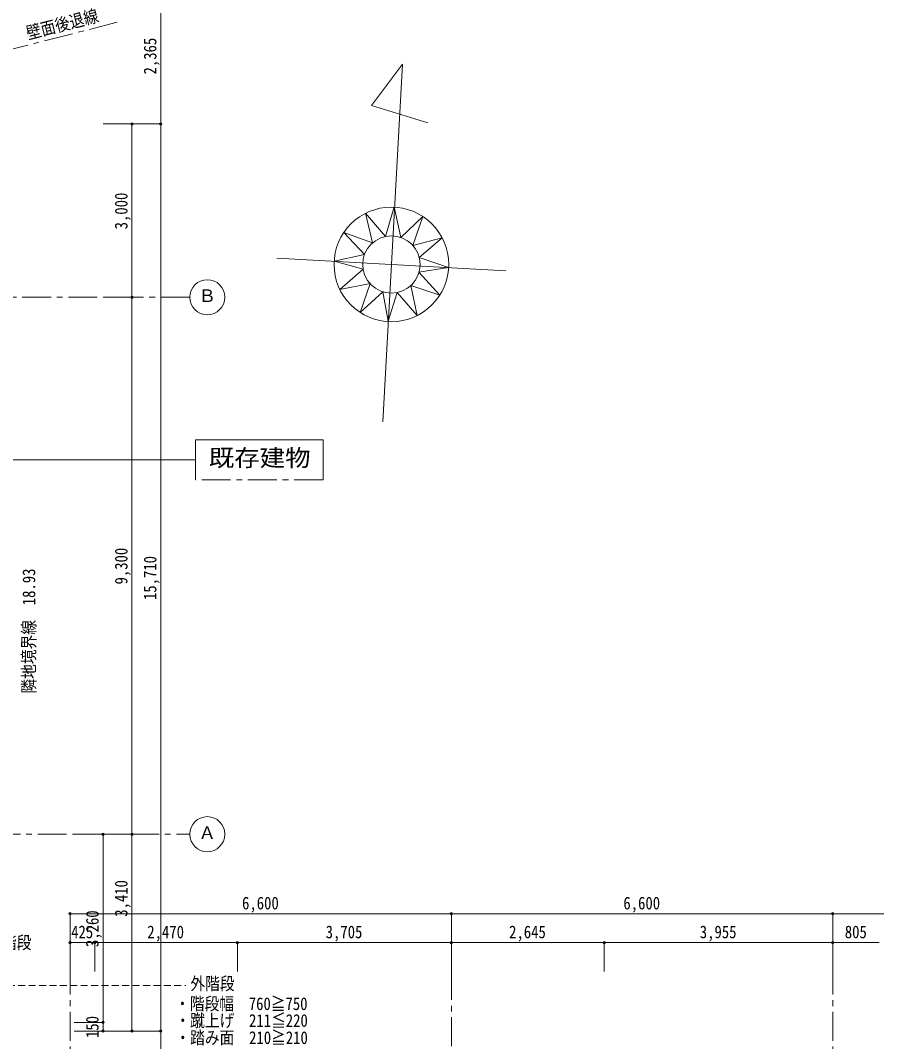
# Model space of a CAD drawing. Units: millimetres at full size. Extents: x -443943 to 462275, y -43546 to 79452.
# Drawn here: x -317791 to -302974, y -6283 to 11403 of the extents above; entities that cross this region are included whole.
import ezdxf
from ezdxf.enums import TextEntityAlignment as Align

# ---------------------------------------------------------------- set-up
doc = ezdxf.new("R2010")
doc.units = ezdxf.units.MM
doc.header["$LTSCALE"] = 100
doc.header["$PDMODE"] = 32
doc.header["$PDSIZE"] = 40
doc.linetypes.add('CHAIN1', pattern=[8, 5, -1, 1, -1])
doc.linetypes.add('DASHED1', pattern=[1.8, 1.2, -0.6])
doc.layers.add('4-1_通り芯', color=4, linetype='Continuous', lineweight=9)
doc.layers.add('4-4_寸法', color=7, linetype='Continuous', lineweight=15)
doc.styles.add('ＭＳ ゴシック', font='')
doc.styles.get('ＭＳ ゴシック').set_extended_font_data('MS Gothic')

msp = doc.modelspace()

# ---------------------------------------------------------------- linework, layer by layer
at = {"layer": '4-1_通り芯', "color": 2, "linetype": 'CHAIN1', "lineweight": 15}
msp.add_line((-316114.4, 11371.4), (-325344.9, 9010.4), dxfattribs=at)
at = {"layer": '4-1_通り芯', "color": 7, "lineweight": 15}
for p, q in [((-311520.2, 4452.2), (-311180.5, 10644.5)), ((-316362.3, 9609.1), (-315362.3, 9609.1)), ((-315862.3, -6100.9), (-315862.3, 9609.1)), ((-313352.3, 7285.5), (-309389.2, 7068.1)), ((-315862.3, 6609.1), (-316362.3, 6609.1)), ((-315862.3, -2690.9), (-316862.3, -2690.9)), ((-316362.3, -2690.9), (-316362.3, -6100.9)), ((-316362.3, -5950.9), (-316862.3, -5950.9)), ((-316862.3, -6100.9), (-315362.3, -6100.9))]:
    msp.add_line(p, q, dxfattribs=at)
at = {"layer": '4-1_通り芯', "linetype": 'CHAIN1'}
for p, q in [((-314862.3, 6609.1), (-327092.7, 6609.1)), ((-312553.5, 3447.8), (-314758.5, 3447.8)), ((-327092.7, -2690.9), (-314862.3, -2690.9)), ((-316931, -19068.1), (-316931, -4238.1)), ((-310331, -5062.1), (-310331, -19068.1)), ((-303731, -19068.1), (-303731, -5062.1))]:
    msp.add_line(p, q, dxfattribs=at)
at = {"layer": '4-1_通り芯', "color": 2, "lineweight": 15}
for p, q in [((-314758.5, 3447.8), (-314758.5, 4136.4)), ((-318913.6, 3792.1), (-314758.5, 3792.1))]:
    msp.add_line(p, q, dxfattribs=at)
at = {"layer": '4-1_通り芯', "linetype": 'DASHED1'}
msp.add_line((-318367.8, -5309), (-314927.1, -5309), dxfattribs=at)
at = {"layer": '4-1_通り芯', "color": 7, "lineweight": 15}
for points in [[(-315362.3, 11974.1), (-315362.3, -6963.1), (-315862.3, -6963.1)], [(-311180.5, 10644.5), (-311716.6, 9928.6), (-310739.5, 9626.5)]]:
    msp.add_lwpolyline(points, dxfattribs=at)
msp.add_lwpolyline([(-310826.9, 8006.7), (-311208.8, 7645.8), (-311321.3, 8173.2), (-311472.7, 7662.4), (-311819, 8062), (-311697.2, 7550.4), (-312193.3, 7731.8), (-311835.2, 7351.3), (-312361.5, 7231.2), (-311860.2, 7095.7), (-312262, 6740.7), (-311739.1, 6844.5), (-311911.8, 6345), (-311517.7, 6703), (-311424.4, 6196.4), (-311268.8, 6691.3), (-310922.4, 6291.6), (-311035.1, 6811.5), (-310531.8, 6647), (-310893.1, 7042.6), (-310380, 7122.5), (-310890, 7299.4), (-310491.7, 7637.2), (-311000.1, 7506.6)], close=True, dxfattribs=at)
at = {"layer": '4-1_通り芯', "color": 2, "lineweight": 15}
msp.add_lwpolyline([(-314758.5, 4136.4), (-312553.5, 4136.4), (-312553.5, 3447.8)], dxfattribs=at)
at = {"layer": '4-1_通り芯', "color": 7, "lineweight": 15}
for centre, radius in [((-311370.7, 7176.8), 992.2), ((-311370.7, 7176.8), 496.1), ((-314558.5, 6609.1), 303.8), ((-314558.5, -2690.9), 303.8)]:
    msp.add_circle(centre, radius, dxfattribs=at)
at = {"layer": '4-1_通り芯', "color": 7}
for p in [(-315862.3, 9609.1), (-315362.3, 9609.1), (-315862.3, 6609.1), (-316362.3, -2690.9), (-315862.3, -2690.9), (-316362.3, -5950.9), (-316362.3, -6100.9), (-315862.3, -6100.9), (-315362.3, -6100.9)]:
    msp.add_point(p, dxfattribs=at)
at = {"layer": '4-4_寸法'}
for p, q in [((-316931, -4069.3), (-310331, -4069.3)), ((-316931, -4069.3), (-316931, -4569.3)), ((-310331, -4069.3), (-310331, -4569.3)), ((-310331, -4069.3), (-303731, -4069.3)), ((-303731, -4069.3), (-303731, -4569.3)), ((-303731, -4069.3), (-293531, -4069.3)), ((-316931, -4569.3), (-316506, -4569.3)), ((-316931, -4569.3), (-316931, -5069.3)), ((-316506, -4569.3), (-316506, -5069.3)), ((-316506, -4569.3), (-314036, -4569.3)), ((-314036, -4569.3), (-314036, -5069.3)), ((-314036, -4569.3), (-310331, -4569.3)), ((-310331, -4569.3), (-310331, -5069.3)), ((-310331, -4569.3), (-307686, -4569.3)), ((-307686, -4569.3), (-307686, -5069.3)), ((-307686, -4569.3), (-303731, -4569.3)), ((-303731, -4569.3), (-303731, -5069.3)), ((-303731, -4569.3), (-302926, -4569.3))]:
    msp.add_line(p, q, dxfattribs=at)
for p in [(-316931, -4069.3), (-310331, -4069.3), (-303731, -4069.3), (-316931, -4569.3), (-316506, -4569.3), (-314036, -4569.3), (-310331, -4569.3), (-307686, -4569.3), (-303731, -4569.3)]:
    msp.add_point(p, dxfattribs=at)

# ---------------------------------------------------------------- texts
at = {"layer": '4-1_通り芯', "color": 7, "style": 'ＭＳ ゴシック', "width": 0.85}
for s, rotation, p in [('壁面後退線', 14.348, (-317640.5, 11007.8)), ('2,365', 90, (-315372.3, 10466.6)), ('3,000', 90, (-315872.3, 7784.1)), ('9,300', 90, (-315872.3, 1634.1)), ('15,710', 90, (-315372.3, 1364.1)), ('隣地境界線\u300018.93', 89.95, (-317471.2, -255.7)), ('3,410', 90, (-315872.3, -4121.3)), ('3,260', 90, (-316372.3, -4645.9)), ('150', 90, (-316372.3, -6220.9))]:
    msp.add_text(s, height=219.9, rotation=rotation, dxfattribs=at).set_placement(p, align=Align.BOTTOM_LEFT)
at = {"layer": '4-1_通り芯', "color": 7, "style": 'ＭＳ ゴシック'}
for s, p in [('Ｂ', (-314708.5, 6459.1)), ('Ａ', (-314708.5, -2840.9))]:
    msp.add_text(s, height=219.9, dxfattribs=at).set_placement(p, align=Align.BOTTOM_LEFT)
at = {"layer": '4-1_通り芯', "color": 2, "style": 'ＭＳ ゴシック', "width": 1.1}
msp.add_text('既存建物', height=293.3, dxfattribs=at).set_placement((-314531, 3592.1), align=Align.BOTTOM_LEFT)
at = {"layer": '4-1_通り芯', "color": 7, "style": 'ＭＳ ゴシック', "width": 0.85}
for s, p in [('外階段', (-318365.7, -4742.8)), ('外階段', (-314849.4, -5453)), ('・階段幅\u3000760≧750', (-315114.2, -5802.7)), ('・蹴上げ\u3000211≦220', (-315109.1, -6093.5)), ('・踏み面\u3000210≧210', (-315108.7, -6390.4))]:
    msp.add_text(s, height=219.9, dxfattribs=at).set_placement(p, align=Align.BOTTOM_LEFT)
at = {"layer": '4-4_寸法', "style": 'ＭＳ ゴシック', "width": 0.85}
for s, p in [('6,600', (-313956, -4059.3)), ('6,600', (-307356, -4059.3)), ('425', (-316913.5, -4559.3)), ('2,470', (-315596, -4559.3)), ('3,705', (-312508.5, -4559.3)), ('2,645', (-309333.5, -4559.3)), ('3,955', (-306033.5, -4559.3)), ('805', (-303523.5, -4559.3))]:
    msp.add_text(s, height=219.9, dxfattribs=at).set_placement(p, align=Align.BOTTOM_LEFT)

doc.saveas('drawing.dxf')
